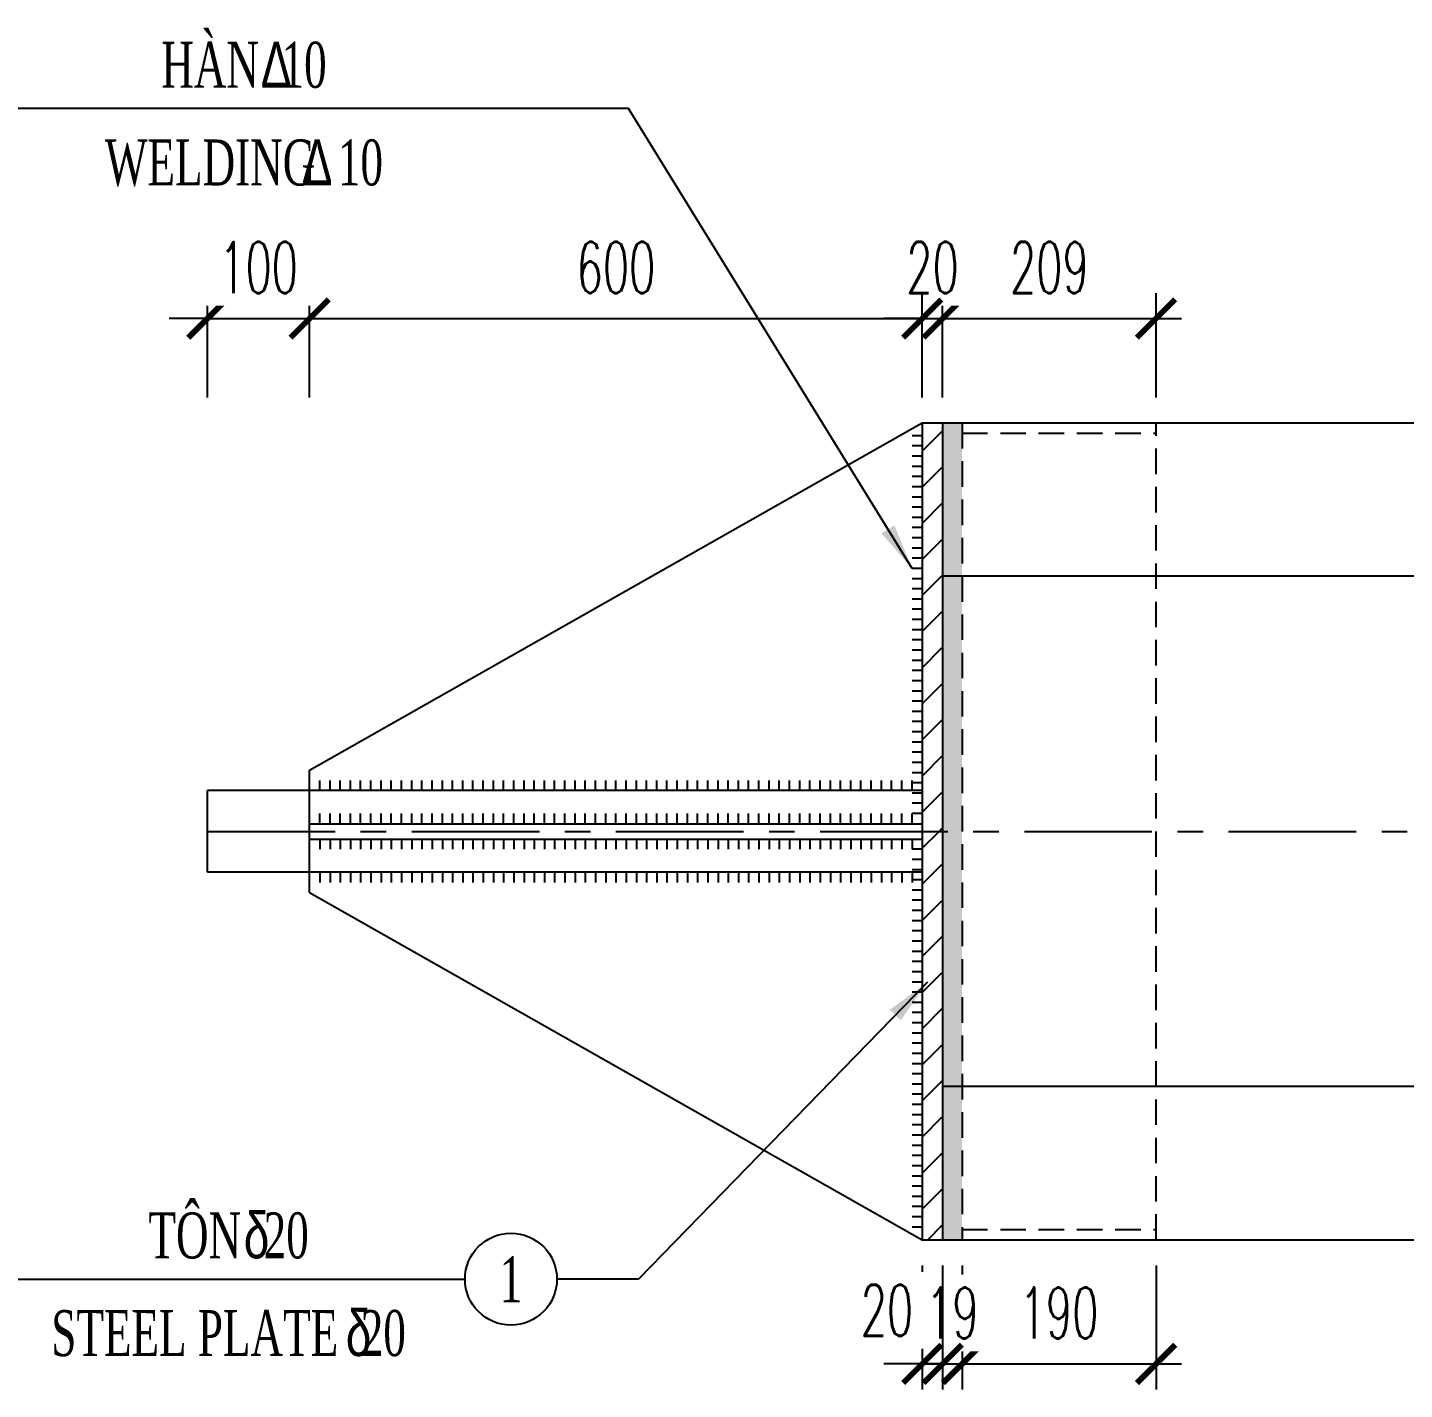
# Model space of a CAD drawing. Extents: x -687 to 808890, y -259 to 107959.
# Drawn here: x 769278 to 770627, y 66809 to 68143 of the extents above; entities that cross this region are included whole.
import ezdxf
from ezdxf.enums import TextEntityAlignment as Align

# ---------------------------------------------------------------- set-up
doc = ezdxf.new("R2010")
doc.units = 0
doc.header["$MEASUREMENT"] = 0
doc.header["$PDMODE"] = 3
doc.linetypes.add('CENTER', pattern=[2, 1.25, -0.25, 0.25, -0.25])
doc.linetypes.add('HIDDEN', pattern=[0.375, 0.25, -0.125])
doc.layers.get('0').update_dxf_attribs({"color": 3, "linetype": 'CONTINUOUS'})
doc.layers.get('DEFPOINTS').update_dxf_attribs({"linetype": 'CONTINUOUS'})
for name, color, linetype in [('Han', 7, 'CONTINUOUS'), ('Hatch', 5, 'CONTINUOUS'), ('Hidden', 4, 'HIDDEN'), ('Kich thuoc', 4, 'CONTINUOUS'), ('Text', 3, 'CONTINUOUS'), ('Thep dai', 6, 'CONTINUOUS'), ('Tim', 8, 'CENTER')]:
    doc.layers.add(name, color=color, linetype=linetype)
doc.styles.add('Kichthuoc', font='romans.shx', dxfattribs={"width": 0.6})
doc.styles.get("Standard").update_dxf_attribs({"font": 'vntimeh.shx', "width": 0.65})
doc.styles.add('SYMBOL', font='greeks.shx', dxfattribs={"width": 0.8})
doc.dimstyles.new('Dim 250', dxfattribs={"dimscale": 250, "dimtxt": 0.2, "dimasz": 0.15, "dimexe": 0.1, "dimexo": 0.1, "dimgap": 0.1, "dimtad": 1, "dimdec": 0, "dimlfac": -1, "dimzin": 0, "dimdsep": 46, "dimtxsty": 'Kichthuoc', "dimblk": 'ARCHTICK', "dimcen": 0.1, "dimdle": 0.1, "dimclrd": 4, "dimclre": 4, "dimclrt": 3, "dimadec": 0, "dimazin": 0, "dimtfac": 1, "dimtdec": 0, "dimtix": 1, "dimtmove": 2, "dimatfit": 3, "dimfxl": 1, "dimtfill": 1, "dimtolj": 1, "dimtzin": 0, "dimarcsym": 0})
doc.dimstyles.new('Le 250', dxfattribs={"dimscale": 250, "dimtxt": 0.22, "dimasz": 0.18, "dimexe": 0.1, "dimexo": 0.2, "dimgap": 0.1, "dimtad": 1, "dimdec": 0, "dimzin": 0, "dimdsep": 46, "dimtxsty": 'Kichthuoc', "dimblk": 'ARCHTICK', "dimcen": 0, "dimdle": 0.1, "dimclrd": 2, "dimclre": 2, "dimclrt": 256, "dimadec": 0, "dimazin": 0, "dimtfac": 1, "dimtdec": 0, "dimtix": 1, "dimtmove": 2, "dimatfit": 3, "dimfxl": 1, "dimtolj": 1, "dimtzin": 0, "dimarcsym": 0})
pattern_1 = [(45, (1262.832004117081, -36731.0134843782), (-17.67766952966368, 17.67766952966369), [])]

# ---------------------------------------------------------------- blocks, each defined once
blk = doc.blocks.new('_ArchTick')
at = {"color": 0, "linetype": 'ByBlock', "const_width": 0.15}
blk.add_lwpolyline([(-0.5, -0.5), (0.5, 0.5)], dxfattribs=at)
blk = doc.blocks.new('*D214')
at = {"layer": 'DEFPOINTS', "color": 0}
for p in [(770383.5733501858, 67857.71272551917), (770174.5733501856, 67755.41202517546), (770383.5733501858, 67755.41202517546)]:
    blk.add_point(p, dxfattribs=at)
at = {"layer": 'Kich thuoc', "color": 4, "lineweight": -2}
for p, q in [((770174.5733501856, 67780.41202517546), (770174.5733501856, 67882.71272551917)), ((770383.5733501858, 67780.41202517546), (770383.5733501858, 67882.71272551917)), ((770149.5733501855, 67857.71272551917), (770408.5733501856, 67857.71272551917))]:
    blk.add_line(p, q, dxfattribs=at)
at = {"layer": 'Kich thuoc', "color": 4, "lineweight": -2, "xscale": 37.5, "yscale": 37.5, "zscale": 37.5, "rotation": 180}
blk.add_blockref('_ArchTick', (770174.5733501856, 67857.71272551917), dxfattribs=at)
at = {"layer": 'Kich thuoc', "color": 4, "lineweight": -2, "xscale": 37.5, "yscale": 37.5, "zscale": 37.5}
blk.add_blockref('_ArchTick', (770383.5733501858, 67857.71272551917), dxfattribs=at)
at = {"layer": 'Kich thuoc', "color": 3, "insert": (770279.0733501855, 67907.71272551917), "char_height": 50, "attachment_point": 5, "style": 'Kichthuoc', "bg_fill": 3, "box_fill_scale": 1.25, "bg_fill_color": 9, "bg_fill_true_color": 13158600, "bg_fill_transparency": 0}
blk.add_mtext('\\A1;209', dxfattribs=at)
blk = doc.blocks.new('*D215')
at = {"layer": 'DEFPOINTS', "color": 0}
for p in [(770193.5733501854, 66955.41202517548), (770383.5733501858, 66955.41202517548), (770383.5733501858, 66833.84479037953)]:
    blk.add_point(p, dxfattribs=at)
at = {"layer": 'Kich thuoc', "color": 4, "lineweight": -2}
for p, q in [((770193.5733501854, 66930.41202517548), (770193.5733501854, 66808.84479037953)), ((770383.5733501858, 66930.41202517548), (770383.5733501858, 66808.84479037953)), ((770168.5733501854, 66833.84479037953), (770408.5733501856, 66833.84479037953))]:
    blk.add_line(p, q, dxfattribs=at)
at = {"layer": 'Kich thuoc', "color": 4, "lineweight": -2, "xscale": 37.5, "yscale": 37.5, "zscale": 37.5, "rotation": 180}
blk.add_blockref('_ArchTick', (770193.5733501854, 66833.84479037953), dxfattribs=at)
at = {"layer": 'Kich thuoc', "color": 4, "lineweight": -2, "xscale": 37.5, "yscale": 37.5, "zscale": 37.5}
blk.add_blockref('_ArchTick', (770383.5733501858, 66833.84479037953), dxfattribs=at)
at = {"layer": 'Kich thuoc', "color": 3, "insert": (770288.5733501855, 66883.84479037953), "char_height": 50, "attachment_point": 5, "style": 'Kichthuoc', "bg_fill": 3, "box_fill_scale": 1.25, "bg_fill_color": 9, "bg_fill_true_color": 13158600, "bg_fill_transparency": 11732736}
blk.add_mtext('\\A1;190', dxfattribs=at)
blk = doc.blocks.new('*D216')
at = {"layer": 'DEFPOINTS', "color": 0}
for p in [(770174.5733501856, 66955.41202517501), (770193.5733501854, 66955.41202517548), (770193.5733501854, 66833.84479037953)]:
    blk.add_point(p, dxfattribs=at)
at = {"layer": 'Kich thuoc', "color": 4, "lineweight": -2}
for p, q in [((770174.5733501856, 66930.41202517503), (770174.5733501856, 66808.84479037953)), ((770193.5733501854, 66930.41202517548), (770193.5733501854, 66808.84479037953)), ((770174.5733501856, 66833.84479037953), (770137.0733501855, 66833.84479037953)), ((770174.5733501856, 66833.84479037953), (770193.5733501854, 66833.84479037953)), ((770193.5733501854, 66833.84479037953), (770231.0733501855, 66833.84479037953))]:
    blk.add_line(p, q, dxfattribs=at)
at = {"layer": 'Kich thuoc', "color": 4, "lineweight": -2, "xscale": 37.5, "yscale": 37.5, "zscale": 37.5}
blk.add_blockref('_ArchTick', (770174.5733501856, 66833.84479037953), dxfattribs=at)
at = {"layer": 'Kich thuoc', "color": 4, "lineweight": -2, "xscale": 37.5, "yscale": 37.5, "zscale": 37.5, "rotation": 180}
blk.add_blockref('_ArchTick', (770193.5733501854, 66833.84479037953), dxfattribs=at)
at = {"layer": 'Kich thuoc', "color": 3, "insert": (770184.0733501855, 66883.84479037953), "char_height": 50, "attachment_point": 5, "style": 'Kichthuoc', "bg_fill": 3, "box_fill_scale": 1.25, "bg_fill_color": 9, "bg_fill_true_color": 13158600, "bg_fill_transparency": 14907368}
blk.add_mtext('\\A1;19', dxfattribs=at)
blk = doc.blocks.new('*D217')
at = {"layer": 'DEFPOINTS', "color": 0}
for p in [(770154.5733501856, 66955.41202517501), (770174.5733501856, 66955.41202517501), (770174.5733501856, 66833.84479037953)]:
    blk.add_point(p, dxfattribs=at)
at = {"layer": 'Kich thuoc', "color": 4, "lineweight": -2}
for p, q in [((770154.5733501856, 66930.41202517501), (770154.5733501856, 66808.84479037953)), ((770174.5733501856, 66930.41202517503), (770174.5733501856, 66808.84479037953)), ((770154.5733501856, 66833.84479037953), (770117.0733501856, 66833.84479037953)), ((770154.5733501856, 66833.84479037953), (770174.5733501856, 66833.84479037953)), ((770174.5733501856, 66833.84479037953), (770212.0733501856, 66833.84479037953))]:
    blk.add_line(p, q, dxfattribs=at)
at = {"layer": 'Kich thuoc', "color": 3, "insert": (770120.0056259853, 66886.34479037953), "char_height": 50, "attachment_point": 5, "style": 'Kichthuoc', "bg_fill": 3, "box_fill_scale": 1.25, "bg_fill_color": 9, "bg_fill_true_color": 13158600, "bg_fill_transparency": 11732736}
blk.add_mtext('\\A1;20', dxfattribs=at)
at = {"layer": 'Kich thuoc', "color": 4, "lineweight": -2, "xscale": 37.5, "yscale": 37.5, "zscale": 37.5}
blk.add_blockref('_ArchTick', (770154.5733501856, 66833.84479037953), dxfattribs=at)
at = {"layer": 'Kich thuoc', "color": 4, "lineweight": -2, "xscale": 37.5, "yscale": 37.5, "zscale": 37.5, "rotation": 180}
blk.add_blockref('_ArchTick', (770174.5733501856, 66833.84479037953), dxfattribs=at)
blk = doc.blocks.new('*D218')
at = {"layer": 'DEFPOINTS', "color": 0}
for p in [(770174.5733501856, 67857.71272551917), (770154.5733501858, 67755.4120251755), (770174.5733501856, 67755.41202517548)]:
    blk.add_point(p, dxfattribs=at)
at = {"layer": 'Kich thuoc', "color": 4, "lineweight": -2}
for p, q in [((770154.5733501858, 67780.4120251755), (770154.5733501858, 67882.71272551917)), ((770174.5733501856, 67780.41202517548), (770174.5733501856, 67882.71272551917)), ((770154.5733501858, 67857.71272551917), (770117.0733501858, 67857.71272551917)), ((770154.5733501858, 67857.71272551917), (770174.5733501856, 67857.71272551917)), ((770174.5733501856, 67857.71272551917), (770212.0733501856, 67857.71272551917))]:
    blk.add_line(p, q, dxfattribs=at)
at = {"layer": 'Kich thuoc', "color": 4, "lineweight": -2, "xscale": 37.5, "yscale": 37.5, "zscale": 37.5}
blk.add_blockref('_ArchTick', (770154.5733501858, 67857.71272551917), dxfattribs=at)
at = {"layer": 'Kich thuoc', "color": 4, "lineweight": -2, "xscale": 37.5, "yscale": 37.5, "zscale": 37.5, "rotation": 180}
blk.add_blockref('_ArchTick', (770174.5733501856, 67857.71272551917), dxfattribs=at)
at = {"layer": 'Kich thuoc', "color": 3, "insert": (770164.5733501856, 67907.71272551917), "char_height": 50, "attachment_point": 5, "style": 'Kichthuoc', "bg_fill": 3, "box_fill_scale": 1.25, "bg_fill_color": 9, "bg_fill_true_color": 13158600, "bg_fill_transparency": 11732736}
blk.add_mtext('\\A1;20', dxfattribs=at)
blk = doc.blocks.new('*D219')
at = {"layer": 'DEFPOINTS', "color": 0}
for p in [(770154.5733501858, 67857.71272551917), (769554.5733501856, 67755.4120251755), (770154.5733501858, 67755.4120251755)]:
    blk.add_point(p, dxfattribs=at)
at = {"layer": 'Kich thuoc', "color": 4, "lineweight": -2}
for p, q in [((769554.5733501856, 67780.4120251755), (769554.5733501856, 67882.71272551917)), ((770154.5733501858, 67780.4120251755), (770154.5733501858, 67882.71272551917)), ((769529.5733501856, 67857.71272551917), (770179.5733501858, 67857.71272551917))]:
    blk.add_line(p, q, dxfattribs=at)
at = {"layer": 'Kich thuoc', "color": 4, "lineweight": -2, "xscale": 37.5, "yscale": 37.5, "zscale": 37.5, "rotation": 180}
blk.add_blockref('_ArchTick', (769554.5733501856, 67857.71272551917), dxfattribs=at)
at = {"layer": 'Kich thuoc', "color": 4, "lineweight": -2, "xscale": 37.5, "yscale": 37.5, "zscale": 37.5}
blk.add_blockref('_ArchTick', (770154.5733501858, 67857.71272551917), dxfattribs=at)
at = {"layer": 'Kich thuoc', "color": 3, "insert": (769854.5733501858, 67907.71272551917), "char_height": 50, "attachment_point": 5, "style": 'Kichthuoc', "bg_fill": 3, "box_fill_scale": 1.25, "bg_fill_color": 9, "bg_fill_true_color": 13158600, "bg_fill_transparency": 11732736}
blk.add_mtext('\\A1;600', dxfattribs=at)
blk = doc.blocks.new('*D220')
at = {"layer": 'DEFPOINTS', "color": 0}
for p in [(769554.5733501856, 67857.71272551917), (769454.5733501858, 67755.4120251755), (769554.5733501856, 67755.4120251755)]:
    blk.add_point(p, dxfattribs=at)
at = {"layer": 'Kich thuoc', "color": 4, "lineweight": -2}
for p, q in [((769454.5733501858, 67780.4120251755), (769454.5733501858, 67882.71272551917)), ((769554.5733501856, 67780.4120251755), (769554.5733501856, 67882.71272551917)), ((769454.5733501858, 67857.71272551917), (769417.0733501856, 67857.71272551917)), ((769454.5733501858, 67857.71272551917), (769554.5733501856, 67857.71272551917)), ((769554.5733501856, 67857.71272551917), (769592.0733501856, 67857.71272551917))]:
    blk.add_line(p, q, dxfattribs=at)
at = {"layer": 'Kich thuoc', "color": 4, "lineweight": -2, "xscale": 37.5, "yscale": 37.5, "zscale": 37.5}
blk.add_blockref('_ArchTick', (769454.5733501858, 67857.71272551917), dxfattribs=at)
at = {"layer": 'Kich thuoc', "color": 4, "lineweight": -2, "xscale": 37.5, "yscale": 37.5, "zscale": 37.5, "rotation": 180}
blk.add_blockref('_ArchTick', (769554.5733501856, 67857.71272551917), dxfattribs=at)
at = {"layer": 'Kich thuoc', "color": 3, "insert": (769504.5733501856, 67907.71272551917), "char_height": 50, "attachment_point": 5, "style": 'Kichthuoc', "bg_fill": 3, "box_fill_scale": 1.25, "bg_fill_color": 9, "bg_fill_true_color": 13158600, "bg_fill_transparency": 16393}
blk.add_mtext('\\A1;100', dxfattribs=at)

msp = doc.modelspace()

# ---------------------------------------------------------------- linework, layer by layer
msp.add_line((769554.5733501856, 67295.41202517544), (769554.5733501855, 67415.41202517545))
at = {"layer": 'Han'}
for p, q in [((770154.5733501851, 67742.91202517568), (770144.573350185, 67742.91202517568)), ((770154.5733501851, 67732.91202517567), (770144.573350185, 67732.91202517567)), ((770154.5733501851, 67722.91202517567), (770144.573350185, 67722.91202517567)), ((770154.5733501851, 67712.91202517565), (770144.573350185, 67712.91202517565)), ((770154.5733501851, 67702.91202517567), (770144.573350185, 67702.91202517567)), ((770154.5733501851, 67692.91202517567), (770144.573350185, 67692.91202517567)), ((770154.5733501851, 67682.91202517565), (770144.573350185, 67682.91202517565)), ((770154.5733501851, 67672.91202517567), (770144.573350185, 67672.91202517567)), ((770154.5733501851, 67662.91202517565), (770144.573350185, 67662.91202517565)), ((770154.5733501851, 67652.91202517565), (770144.573350185, 67652.91202517565)), ((770154.5733501851, 67642.91202517565), (770144.573350185, 67642.91202517565)), ((770154.5733501851, 67632.91202517565), (770144.573350185, 67632.91202517565)), ((770154.5733501851, 67622.91202517565), (770144.573350185, 67622.91202517565)), ((770154.5733501851, 67612.91202517565), (770144.573350185, 67612.91202517565)), ((770154.5733501851, 67602.91202517565), (770144.573350185, 67602.91202517565)), ((770154.5733501851, 67592.91202517565), (770144.573350185, 67592.91202517565)), ((770154.5733501851, 67582.91202517565), (770144.573350185, 67582.91202517565)), ((770154.5733501851, 67572.91202517565), (770144.573350185, 67572.91202517565)), ((770154.5733501851, 67562.91202517565), (770144.573350185, 67562.91202517565)), ((770154.5733501851, 67552.91202517565), (770144.573350185, 67552.91202517565)), ((770154.5733501851, 67542.91202517565), (770144.573350185, 67542.91202517565)), ((770154.5733501851, 67532.91202517565), (770144.573350185, 67532.91202517565)), ((770154.5733501851, 67522.91202517565), (770144.573350185, 67522.91202517565)), ((770154.5733501851, 67512.91202517565), (770144.573350185, 67512.91202517565)), ((770154.5733501851, 67502.91202517565), (770144.573350185, 67502.91202517565)), ((770154.5733501851, 67492.91202517565), (770144.573350185, 67492.91202517565)), ((770154.5733501851, 67482.91202517565), (770144.573350185, 67482.91202517565)), ((770154.5733501851, 67472.91202517565), (770144.573350185, 67472.91202517565)), ((770154.5733501851, 67462.91202517565), (770144.573350185, 67462.91202517565)), ((770154.5733501851, 67452.91202517565), (770144.573350185, 67452.91202517565)), ((770154.5733501851, 67442.91202517565), (770144.573350185, 67442.91202517565)), ((770154.5733501851, 67432.91202517565), (770144.573350185, 67432.91202517565)), ((770154.5733501851, 67422.91202517565), (770144.573350185, 67422.91202517565)), ((770154.5733501851, 67412.91202517565), (770144.573350185, 67412.91202517565)), ((769564.5733501855, 67395.41202517501), (769564.5733501855, 67405.41202517501)), ((769564.5733501855, 67395.41202517501), (769564.5733501855, 67405.41202517501)), ((769574.5733501856, 67395.41202517512), (769574.5733501856, 67405.41202517513)), ((769574.5733501856, 67395.41202517501), (769574.5733501856, 67405.41202517501)), ((769584.5733501855, 67395.41202517512), (769584.5733501855, 67405.41202517513)), ((769594.5733501856, 67395.41202517512), (769594.5733501856, 67405.41202517513)), ((769604.5733501856, 67395.41202517512), (769604.5733501856, 67405.41202517513)), ((769614.5733501855, 67395.41202517512), (769614.5733501855, 67405.41202517513)), ((769624.5733501856, 67395.41202517512), (769624.5733501856, 67405.41202517513)), ((769634.5733501856, 67395.41202517512), (769634.5733501856, 67405.41202517513)), ((769644.5733501855, 67395.41202517525), (769644.5733501855, 67405.41202517525)), ((769654.5733501856, 67395.41202517525), (769654.5733501856, 67405.41202517525)), ((769664.5733501856, 67395.41202517525), (769664.5733501856, 67405.41202517525)), ((769674.5733501855, 67395.41202517525), (769674.5733501855, 67405.41202517525)), ((769684.5733501856, 67395.41202517525), (769684.5733501856, 67405.41202517525)), ((769694.5733501856, 67395.41202517525), (769694.5733501856, 67405.41202517525)), ((769704.5733501855, 67395.41202517525), (769704.5733501855, 67405.41202517525)), ((769714.5733501855, 67395.41202517536), (769714.5733501855, 67405.41202517536)), ((769724.5733501856, 67395.41202517536), (769724.5733501856, 67405.41202517536)), ((769734.5733501856, 67395.41202517536), (769734.5733501856, 67405.41202517536)), ((769744.5733501855, 67395.41202517536), (769744.5733501855, 67405.41202517536)), ((769754.5733501856, 67395.41202517536), (769754.5733501856, 67405.41202517536)), ((769764.5733501856, 67395.41202517536), (769764.5733501856, 67405.41202517536)), ((769774.5733501855, 67395.41202517536), (769774.5733501855, 67405.41202517536)), ((769784.5733501856, 67395.41202517548), (769784.5733501856, 67405.41202517546)), ((769794.5733501855, 67395.41202517548), (769794.5733501855, 67405.41202517546)), ((769804.5733501856, 67395.41202517548), (769804.5733501856, 67405.41202517546)), ((769814.5733501856, 67395.41202517548), (769814.5733501856, 67405.41202517546)), ((769824.5733501855, 67395.41202517548), (769824.5733501855, 67405.41202517546)), ((769834.5733501856, 67395.41202517548), (769834.5733501856, 67405.41202517546)), ((769844.5733501856, 67395.41202517548), (769844.5733501856, 67405.41202517546)), ((769854.5733501855, 67395.4120251756), (769854.5733501855, 67405.4120251756)), ((769864.5733501855, 67395.4120251756), (769864.5733501855, 67405.4120251756)), ((769874.5733501856, 67395.4120251756), (769874.5733501856, 67405.4120251756)), ((769884.5733501855, 67395.4120251756), (769884.5733501855, 67405.4120251756)), ((769894.5733501855, 67395.4120251756), (769894.5733501855, 67405.4120251756)), ((769904.5733501856, 67395.4120251756), (769904.5733501856, 67405.4120251756)), ((769914.5733501855, 67395.4120251756), (769914.5733501855, 67405.4120251756)), ((769924.5733501856, 67395.41202517571), (769924.5733501856, 67405.41202517571)), ((769934.5733501856, 67395.41202517571), (769934.5733501856, 67405.41202517571)), ((769944.5733501856, 67395.41202517571), (769944.5733501856, 67405.41202517571)), ((769954.5733501856, 67395.41202517571), (769954.5733501856, 67405.41202517571)), ((769964.5733501856, 67395.41202517571), (769964.5733501856, 67405.41202517571)), ((769974.5733501856, 67395.41202517571), (769974.5733501856, 67405.41202517571)), ((769984.5733501856, 67395.41202517571), (769984.5733501856, 67405.41202517571)), ((769994.5733501856, 67395.41202517583), (769994.5733501856, 67405.41202517583)), ((770004.5733501855, 67395.41202517583), (770004.5733501855, 67405.41202517583)), ((770014.5733501856, 67395.41202517583), (770014.5733501856, 67405.41202517583)), ((770024.5733501856, 67395.41202517583), (770024.5733501856, 67405.41202517583)), ((770034.5733501855, 67395.41202517583), (770034.5733501855, 67405.41202517583)), ((770044.5733501856, 67395.41202517583), (770044.5733501856, 67405.41202517583)), ((770054.5733501856, 67395.41202517583), (770054.5733501856, 67405.41202517583)), ((770064.5733501855, 67395.41202517595), (770064.5733501855, 67405.41202517595)), ((770074.5733501856, 67395.41202517595), (770074.5733501856, 67405.41202517595)), ((770084.5733501856, 67395.41202517595), (770084.5733501856, 67405.41202517595)), ((770094.5733501855, 67395.41202517595), (770094.5733501855, 67405.41202517595)), ((770104.5733501856, 67395.41202517595), (770104.5733501856, 67405.41202517595)), ((770114.5733501856, 67395.41202517595), (770114.5733501856, 67405.41202517595)), ((770124.5733501855, 67395.41202517595), (770124.5733501855, 67405.41202517595)), ((770134.5733501856, 67395.41202517595), (770134.5733501856, 67405.41202517595)), ((770144.5733501856, 67395.41202517595), (770144.5733501856, 67405.41202517595)), ((770154.5733501851, 67402.91202517565), (770144.573350185, 67402.91202517565)), ((770154.5733501851, 67392.91202517565), (770144.573350185, 67392.91202517565)), ((769564.5733501855, 67362.91202517501), (769564.5733501855, 67372.91202517503)), ((769564.5733501855, 67362.91202517501), (769564.5733501855, 67372.91202517503)), ((769574.5733501856, 67362.91202517501), (769574.5733501856, 67372.91202517503)), ((769574.5733501856, 67362.91202517514), (769574.5733501856, 67372.91202517514)), ((769584.5733501855, 67362.91202517514), (769584.5733501855, 67372.91202517514)), ((769594.5733501856, 67362.91202517514), (769594.5733501856, 67372.91202517514)), ((769604.5733501856, 67362.91202517514), (769604.5733501856, 67372.91202517514)), ((769614.5733501855, 67362.91202517514), (769614.5733501855, 67372.91202517514)), ((769624.5733501856, 67362.91202517514), (769624.5733501856, 67372.91202517514)), ((769634.5733501856, 67362.91202517514), (769634.5733501856, 67372.91202517514)), ((769644.5733501855, 67362.91202517526), (769644.5733501855, 67372.91202517526)), ((769654.5733501856, 67362.91202517526), (769654.5733501856, 67372.91202517526)), ((769664.5733501856, 67362.91202517526), (769664.5733501856, 67372.91202517526)), ((769674.5733501855, 67362.91202517526), (769674.5733501855, 67372.91202517526)), ((769684.5733501856, 67362.91202517526), (769684.5733501856, 67372.91202517526)), ((769694.5733501856, 67362.91202517526), (769694.5733501856, 67372.91202517526)), ((769704.5733501855, 67362.91202517526), (769704.5733501855, 67372.91202517526)), ((769714.5733501855, 67362.91202517538), (769714.5733501855, 67372.91202517536)), ((769724.5733501856, 67362.91202517538), (769724.5733501856, 67372.91202517536)), ((769734.5733501856, 67362.91202517538), (769734.5733501856, 67372.91202517536)), ((769744.5733501855, 67362.91202517538), (769744.5733501855, 67372.91202517536)), ((769754.5733501856, 67362.91202517538), (769754.5733501856, 67372.91202517536)), ((769764.5733501856, 67362.91202517538), (769764.5733501856, 67372.91202517536)), ((769774.5733501855, 67362.91202517538), (769774.5733501855, 67372.91202517536)), ((769784.5733501856, 67362.9120251755), (769784.5733501856, 67372.9120251755)), ((769794.5733501855, 67362.9120251755), (769794.5733501855, 67372.9120251755)), ((769804.5733501856, 67362.9120251755), (769804.5733501856, 67372.9120251755)), ((769814.5733501856, 67362.9120251755), (769814.5733501856, 67372.9120251755)), ((769824.5733501855, 67362.9120251755), (769824.5733501855, 67372.9120251755)), ((769834.5733501856, 67362.9120251755), (769834.5733501856, 67372.9120251755)), ((769844.5733501856, 67362.9120251755), (769844.5733501856, 67372.9120251755)), ((769854.5733501855, 67362.91202517561), (769854.5733501855, 67372.91202517561)), ((769864.5733501855, 67362.91202517561), (769864.5733501855, 67372.91202517561)), ((769874.5733501856, 67362.91202517561), (769874.5733501856, 67372.91202517561)), ((769884.5733501855, 67362.91202517561), (769884.5733501855, 67372.91202517561)), ((769894.5733501855, 67362.91202517561), (769894.5733501855, 67372.91202517561)), ((769904.5733501856, 67362.91202517561), (769904.5733501856, 67372.91202517561)), ((769914.5733501855, 67362.91202517561), (769914.5733501855, 67372.91202517561)), ((769924.5733501856, 67362.91202517573), (769924.5733501856, 67372.91202517573)), ((769934.5733501856, 67362.91202517573), (769934.5733501856, 67372.91202517573)), ((769944.5733501856, 67362.91202517573), (769944.5733501856, 67372.91202517573)), ((769954.5733501856, 67362.91202517573), (769954.5733501856, 67372.91202517573)), ((769964.5733501856, 67362.91202517573), (769964.5733501856, 67372.91202517573)), ((769974.5733501856, 67362.91202517573), (769974.5733501856, 67372.91202517573)), ((769984.5733501856, 67362.91202517573), (769984.5733501856, 67372.91202517573)), ((769994.5733501856, 67362.91202517584), (769994.5733501856, 67372.91202517584)), ((770004.5733501855, 67362.91202517584), (770004.5733501855, 67372.91202517584)), ((770014.5733501856, 67362.91202517584), (770014.5733501856, 67372.91202517584)), ((770024.5733501856, 67362.91202517584), (770024.5733501856, 67372.91202517584)), ((770034.5733501855, 67362.91202517584), (770034.5733501855, 67372.91202517584)), ((770044.5733501856, 67362.91202517584), (770044.5733501856, 67372.91202517584)), ((770054.5733501856, 67362.91202517584), (770054.5733501856, 67372.91202517584)), ((770064.5733501855, 67362.91202517596), (770064.5733501855, 67372.91202517596)), ((770074.5733501856, 67362.91202517596), (770074.5733501856, 67372.91202517596)), ((770084.5733501856, 67362.91202517596), (770084.5733501856, 67372.91202517596)), ((770094.5733501855, 67362.91202517596), (770094.5733501855, 67372.91202517596)), ((770104.5733501856, 67362.91202517596), (770104.5733501856, 67372.91202517596)), ((770114.5733501856, 67362.91202517596), (770114.5733501856, 67372.91202517596)), ((770124.5733501855, 67362.91202517596), (770124.5733501855, 67372.91202517596)), ((770134.5733501856, 67362.91202517596), (770134.5733501856, 67372.91202517596)), ((770154.5733501851, 67382.91202517565), (770144.573350185, 67382.91202517565)), ((770154.5733501851, 67372.91202517565), (770144.573350185, 67372.91202517565)), ((770144.5733501856, 67362.91202517596), (770144.5733501856, 67372.91202517596)), ((769564.5733501855, 67347.91202517417), (769564.5733501855, 67337.91202517417)), ((769564.5733501855, 67347.9120251742), (769564.5733501855, 67337.91202517418)), ((769574.5733501856, 67347.91202517418), (769574.5733501856, 67337.91202517418)), ((769574.5733501856, 67347.91202517421), (769574.5733501856, 67337.91202517421)), ((769584.5733501855, 67347.91202517421), (769584.5733501855, 67337.91202517423)), ((769594.5733501856, 67347.91202517424), (769594.5733501856, 67337.91202517424)), ((769604.5733501856, 67347.91202517426), (769604.5733501856, 67337.91202517426)), ((769614.5733501855, 67347.91202517429), (769614.5733501855, 67337.91202517429)), ((769624.5733501856, 67347.9120251743), (769624.5733501856, 67337.9120251743)), ((769634.5733501856, 67347.91202517432), (769634.5733501856, 67337.91202517432)), ((769644.5733501855, 67347.91202517433), (769644.5733501855, 67337.91202517433)), ((769654.5733501856, 67347.91202517434), (769654.5733501856, 67337.91202517434)), ((769664.5733501856, 67347.91202517436), (769664.5733501856, 67337.91202517434)), ((769674.5733501855, 67347.91202517437), (769674.5733501855, 67337.91202517437)), ((769684.5733501856, 67347.9120251744), (769684.5733501856, 67337.9120251744)), ((769694.5733501856, 67347.91202517442), (769694.5733501856, 67337.91202517442)), ((769704.5733501855, 67347.91202517443), (769704.5733501855, 67337.91202517443)), ((769714.5733501855, 67347.91202517445), (769714.5733501855, 67337.91202517445)), ((769724.5733501856, 67347.91202517446), (769724.5733501856, 67337.91202517446)), ((769734.5733501856, 67347.91202517448), (769734.5733501856, 67337.91202517448)), ((769744.5733501855, 67347.91202517449), (769744.5733501855, 67337.91202517449)), ((769754.5733501856, 67347.91202517452), (769754.5733501856, 67337.9120251745)), ((769764.5733501856, 67347.91202517453), (769764.5733501856, 67337.91202517453)), ((769774.5733501855, 67347.91202517453), (769774.5733501855, 67337.91202517455)), ((769784.5733501856, 67347.91202517456), (769784.5733501856, 67337.91202517456)), ((769794.5733501855, 67347.91202517458), (769794.5733501855, 67337.91202517458)), ((769804.5733501856, 67347.91202517459), (769804.5733501856, 67337.91202517459)), ((769814.5733501856, 67347.9120251746), (769814.5733501856, 67337.9120251746)), ((769824.5733501855, 67347.91202517464), (769824.5733501855, 67337.91202517464)), ((769834.5733501856, 67347.91202517465), (769834.5733501856, 67337.91202517465)), ((769844.5733501856, 67347.91202517466), (769844.5733501856, 67337.91202517466)), ((769854.5733501855, 67347.91202517468), (769854.5733501855, 67337.91202517468)), ((769864.5733501855, 67347.9120251747), (769864.5733501855, 67337.9120251747)), ((769874.5733501856, 67347.9120251747), (769874.5733501856, 67337.91202517471)), ((769884.5733501855, 67347.91202517472), (769884.5733501855, 67337.91202517472)), ((769894.5733501855, 67347.91202517475), (769894.5733501855, 67337.91202517475)), ((769904.5733501856, 67347.91202517477), (769904.5733501856, 67337.91202517477)), ((769914.5733501855, 67347.91202517478), (769914.5733501855, 67337.91202517478)), ((769924.5733501856, 67347.9120251748), (769924.5733501856, 67337.9120251748)), ((769934.5733501856, 67347.91202517481), (769934.5733501856, 67337.91202517481)), ((769944.5733501856, 67347.91202517482), (769944.5733501856, 67337.91202517482)), ((769954.5733501856, 67347.91202517484), (769954.5733501856, 67337.91202517484)), ((769964.5733501856, 67347.91202517485), (769964.5733501856, 67337.91202517487)), ((769974.5733501856, 67347.91202517488), (769974.5733501856, 67337.91202517488)), ((769984.5733501856, 67347.9120251749), (769984.5733501856, 67337.91202517488)), ((769994.5733501856, 67347.91202517491), (769994.5733501856, 67337.91202517491)), ((770004.5733501855, 67347.91202517493), (770004.5733501855, 67337.91202517493)), ((770014.5733501856, 67347.91202517494), (770014.5733501856, 67337.91202517494)), ((770024.5733501856, 67347.91202517496), (770024.5733501856, 67337.91202517496)), ((770034.5733501855, 67347.91202517498), (770034.5733501855, 67337.91202517498)), ((770044.5733501856, 67347.912025175), (770044.5733501856, 67337.912025175)), ((770054.5733501856, 67347.91202517501), (770054.5733501856, 67337.91202517501)), ((770064.5733501855, 67347.91202517501), (770064.5733501855, 67337.91202517503)), ((770074.5733501856, 67347.91202517504), (770074.5733501856, 67337.91202517504)), ((770084.5733501856, 67347.91202517506), (770084.5733501856, 67337.91202517504)), ((770094.5733501855, 67347.91202517507), (770094.5733501855, 67337.91202517507)), ((770104.5733501856, 67347.9120251751), (770104.5733501856, 67337.9120251751)), ((770114.5733501856, 67347.91202517512), (770114.5733501856, 67337.91202517512)), ((770124.5733501855, 67347.91202517513), (770124.5733501855, 67337.91202517513)), ((770134.5733501856, 67347.91202517514), (770134.5733501856, 67337.91202517514)), ((770144.5733501856, 67347.91202517516), (770144.5733501856, 67337.91202517516)), ((770154.5733501851, 67337.9120251753), (770144.573350185, 67337.9120251753)), ((770154.5733501851, 67327.9120251753), (770144.573350185, 67327.9120251753)), ((769564.5733501855, 67315.41202517593), (769564.5733501855, 67305.41202517593)), ((769564.5733501855, 67315.41202517593), (769564.5733501855, 67305.41202517593)), ((769574.5733501856, 67315.41202517593), (769574.5733501856, 67305.41202517593)), ((769574.5733501856, 67315.41202517581), (769574.5733501856, 67305.41202517581)), ((769584.5733501855, 67315.41202517581), (769584.5733501855, 67305.41202517581)), ((769594.5733501856, 67315.41202517581), (769594.5733501856, 67305.41202517581)), ((769604.5733501856, 67315.41202517581), (769604.5733501856, 67305.41202517581)), ((769614.5733501855, 67315.41202517581), (769614.5733501855, 67305.41202517581)), ((769624.5733501856, 67315.41202517581), (769624.5733501856, 67305.41202517581)), ((769634.5733501856, 67315.41202517581), (769634.5733501856, 67305.41202517581)), ((769644.5733501855, 67315.41202517568), (769644.5733501855, 67305.4120251757)), ((769654.5733501856, 67315.41202517568), (769654.5733501856, 67305.4120251757)), ((769664.5733501856, 67315.41202517568), (769664.5733501856, 67305.4120251757)), ((769674.5733501855, 67315.41202517568), (769674.5733501855, 67305.4120251757)), ((769684.5733501856, 67315.41202517568), (769684.5733501856, 67305.4120251757)), ((769694.5733501856, 67315.41202517568), (769694.5733501856, 67305.4120251757)), ((769704.5733501855, 67315.41202517568), (769704.5733501855, 67305.4120251757)), ((769714.5733501855, 67315.41202517558), (769714.5733501855, 67305.41202517558)), ((769724.5733501856, 67315.41202517558), (769724.5733501856, 67305.41202517558)), ((769734.5733501856, 67315.41202517558), (769734.5733501856, 67305.41202517558)), ((769744.5733501855, 67315.41202517558), (769744.5733501855, 67305.41202517558)), ((769754.5733501856, 67315.41202517558), (769754.5733501856, 67305.41202517558)), ((769764.5733501856, 67315.41202517558), (769764.5733501856, 67305.41202517558)), ((769774.5733501855, 67315.41202517558), (769774.5733501855, 67305.41202517558)), ((769784.5733501856, 67315.41202517546), (769784.5733501856, 67305.41202517546)), ((769794.5733501855, 67315.41202517546), (769794.5733501855, 67305.41202517546)), ((769804.5733501856, 67315.41202517546), (769804.5733501856, 67305.41202517546)), ((769814.5733501856, 67315.41202517546), (769814.5733501856, 67305.41202517546)), ((769824.5733501855, 67315.41202517546), (769824.5733501855, 67305.41202517546)), ((769834.5733501856, 67315.41202517546), (769834.5733501856, 67305.41202517546)), ((769844.5733501856, 67315.41202517546), (769844.5733501856, 67305.41202517546)), ((769854.5733501855, 67315.41202517535), (769854.5733501855, 67305.41202517533)), ((769864.5733501855, 67315.41202517535), (769864.5733501855, 67305.41202517533)), ((769874.5733501856, 67315.41202517535), (769874.5733501856, 67305.41202517533)), ((769884.5733501855, 67315.41202517535), (769884.5733501855, 67305.41202517533)), ((769894.5733501855, 67315.41202517535), (769894.5733501855, 67305.41202517533)), ((769904.5733501856, 67315.41202517535), (769904.5733501856, 67305.41202517533)), ((769914.5733501855, 67315.41202517535), (769914.5733501855, 67305.41202517533)), ((769924.5733501856, 67315.41202517523), (769924.5733501856, 67305.41202517523)), ((769934.5733501856, 67315.41202517523), (769934.5733501856, 67305.41202517523)), ((769944.5733501856, 67315.41202517523), (769944.5733501856, 67305.41202517523)), ((769954.5733501856, 67315.41202517523), (769954.5733501856, 67305.41202517523)), ((769964.5733501856, 67315.41202517523), (769964.5733501856, 67305.41202517523)), ((769974.5733501856, 67315.41202517523), (769974.5733501856, 67305.41202517523)), ((769984.5733501856, 67315.41202517523), (769984.5733501856, 67305.41202517523)), ((769994.5733501856, 67315.41202517512), (769994.5733501856, 67305.41202517512)), ((770004.5733501855, 67315.41202517512), (770004.5733501855, 67305.41202517512)), ((770014.5733501856, 67315.41202517512), (770014.5733501856, 67305.41202517512)), ((770024.5733501856, 67315.41202517512), (770024.5733501856, 67305.41202517512)), ((770034.5733501855, 67315.41202517512), (770034.5733501855, 67305.41202517512)), ((770044.5733501856, 67315.41202517512), (770044.5733501856, 67305.41202517512)), ((770054.5733501856, 67315.41202517512), (770054.5733501856, 67305.41202517512)), ((770064.5733501855, 67315.412025175), (770064.5733501855, 67305.412025175)), ((770074.5733501856, 67315.412025175), (770074.5733501856, 67305.412025175)), ((770084.5733501856, 67315.412025175), (770084.5733501856, 67305.412025175)), ((770094.5733501855, 67315.412025175), (770094.5733501855, 67305.412025175)), ((770104.5733501856, 67315.412025175), (770104.5733501856, 67305.412025175)), ((770114.5733501856, 67315.412025175), (770114.5733501856, 67305.412025175)), ((770124.5733501855, 67315.412025175), (770124.5733501855, 67305.412025175)), ((770134.5733501856, 67315.412025175), (770134.5733501856, 67305.412025175)), ((770154.5733501851, 67317.9120251753), (770144.573350185, 67317.9120251753)), ((770144.5733501856, 67315.412025175), (770144.5733501856, 67305.412025175)), ((770154.5733501851, 67307.9120251753), (770144.573350185, 67307.9120251753)), ((770154.5733501851, 67297.9120251753), (770144.573350185, 67297.9120251753)), ((770154.5733501851, 67287.9120251753), (770144.573350185, 67287.9120251753)), ((770154.5733501851, 67277.9120251753), (770144.573350185, 67277.9120251753)), ((770154.5733501851, 67267.9120251753), (770144.573350185, 67267.9120251753)), ((770154.5733501851, 67257.9120251753), (770144.573350185, 67257.9120251753)), ((770154.5733501851, 67247.9120251753), (770144.573350185, 67247.9120251753)), ((770154.5733501851, 67237.9120251753), (770144.573350185, 67237.9120251753)), ((770154.5733501851, 67227.9120251753), (770144.573350185, 67227.9120251753)), ((770154.5733501851, 67217.9120251753), (770144.573350185, 67217.9120251753)), ((770154.5733501851, 67207.9120251753), (770144.573350185, 67207.9120251753)), ((770154.5733501851, 67197.9120251753), (770144.573350185, 67197.9120251753)), ((770154.5733501851, 67187.9120251753), (770144.573350185, 67187.9120251753)), ((770154.5733501851, 67177.9120251753), (770144.573350185, 67177.9120251753)), ((770154.5733501851, 67167.9120251753), (770144.573350185, 67167.9120251753)), ((770154.5733501851, 67157.9120251753), (770144.573350185, 67157.9120251753)), ((770154.5733501851, 67147.9120251753), (770144.573350185, 67147.9120251753)), ((770154.5733501851, 67137.9120251753), (770144.573350185, 67137.9120251753)), ((770154.5733501851, 67127.9120251753), (770144.573350185, 67127.9120251753)), ((770154.5733501851, 67117.9120251753), (770144.573350185, 67117.9120251753)), ((770154.5733501851, 67107.9120251753), (770144.573350185, 67107.9120251753)), ((770154.5733501851, 67097.9120251753), (770144.573350185, 67097.9120251753)), ((770154.5733501851, 67087.9120251753), (770144.573350185, 67087.9120251753)), ((770154.5733501851, 67077.9120251753), (770144.573350185, 67077.9120251753)), ((770154.5733501851, 67067.9120251753), (770144.573350185, 67067.9120251753)), ((770154.5733501851, 67057.9120251753), (770144.573350185, 67057.9120251753)), ((770154.5733501851, 67047.91202517529), (770144.573350185, 67047.91202517529)), ((770154.5733501851, 67037.91202517529), (770144.573350185, 67037.91202517529)), ((770154.5733501851, 67027.91202517529), (770144.573350185, 67027.91202517529)), ((770154.5733501851, 67017.91202517529), (770144.573350185, 67017.91202517529)), ((770154.5733501851, 67007.91202517529), (770144.573350185, 67007.91202517529)), ((770154.5733501851, 66997.91202517529), (770144.573350185, 66997.91202517529)), ((770154.5733501851, 66987.91202517528), (770144.573350185, 66987.91202517528)), ((770154.5733501851, 66977.91202517529), (770144.573350185, 66977.91202517529)), ((770154.5733501851, 66967.91202517529), (770144.573350185, 66967.91202517529))]:
    msp.add_line(p, q, dxfattribs=at)
at = {"layer": 'Hatch', "color": 9}
for p, q in [((770999.8732801389, 67605.41202517545), (770174.5733501855, 67605.41202517545)), ((771003.4754317458, 67105.41202517548), (770174.5733501855, 67105.41202517548))]:
    msp.add_line(p, q, dxfattribs=at)
at = {"layer": 'Hidden', "ltscale": 100}
for p, q in [((770193.5733501855, 67745.41202517545), (770383.5733501856, 67745.41202517545)), ((770193.5733501855, 66965.41202517548), (770383.5733501856, 66965.41202517548))]:
    msp.add_line(p, q, dxfattribs=at)
at = {"layer": 'Kich thuoc', "color": 2}
msp.add_line((769866.9161579568, 68063.37596353093), (769235.2675827689, 68063.37596353093), dxfattribs=at)
at = {"layer": 'Kich thuoc'}
for p, q in [((769554.5733501855, 67347.9120251755), (769554.5733501855, 67362.9120251755)), ((769554.5733501855, 67362.9120251755), (770154.5733501854, 67362.9120251755)), ((769554.5733501855, 67347.9120251755), (770154.5733501854, 67347.9120251755))]:
    msp.add_line(p, q, dxfattribs=at)
at = {"layer": 'Text'}
msp.add_circle((769751.7878000091, 66916.89633643317), 45, dxfattribs=at)
at = {"layer": 'Thep dai'}
for p, q in [((770154.5733501854, 67395.41202517548), (769454.5733501854, 67395.41202517548)), ((769454.5733501854, 67315.41202517548), (769454.5733501854, 67395.41202517548)), ((770154.5733501854, 67315.41202517548), (769454.5733501854, 67315.41202517548))]:
    msp.add_line(p, q, dxfattribs=at)
at = {"layer": 'Tim', "ltscale": 100}
msp.add_line((769454.5733501854, 67355.41202517548), (771101.3561454068, 67355.41202517548), dxfattribs=at)

# ---------------------------------------------------------------- texts
at = {"layer": 'Text', "width": 0.65}
for s, p in [('hµn  10', (769490.2760131848, 68083.7343052976)), ('welding  10', (769490.2760131848, 67988.07395305193)), ('t«n  20', (769475.2461717285, 66937.25467819985)), ('steel plate  20', (769475.2461717285, 66841.59432595418))]:
    msp.add_text(s, height=45, dxfattribs=at).set_placement(p, align=Align.CENTER)
at = {"layer": 'Text', "style": 'SYMBOL', "width": 0.75}
for s, p in [('D', (769506.7891148913, 68083.7343052976)), ('D', (769546.851798513, 67988.07395305193)), ('d', (769490.0245543248, 66937.25467819985)), ('d', (769589.9817305186, 66841.59432595418))]:
    msp.add_text(s, height=45, dxfattribs=at).set_placement(p)
at = {"layer": 'Text', "width": 0.65}
msp.add_text('1', height=45, dxfattribs=at).set_placement((769751.7878000091, 66916.89633643317), align=Align.MIDDLE)

# ---------------------------------------------------------------- dimensions: what is measured, and where the dimension line sits
at = {"layer": 'Kich thuoc'}
dim = msp.add_linear_dim(base=(770383.5733501858, 66833.84479037953), p1=(770193.5733501854, 66955.41202517548), p2=(770383.5733501858, 66955.41202517548), dimstyle='Dim 250', dxfattribs=at)
dim.commit()
dim.dimension.update_dxf_attribs({"geometry": '*D215', "text_midpoint": (770288.5733501855, 66883.84479037953)})

# ---------------------------------------------------------------- leaders
for points, override in [([(770144.573350185, 67612.91202517565), (769866.9161579568, 68063.37596353093)], {"dimtad": 0}), ([(770159.5733501855, 67207.80397974115), (769876.5927621796, 66916.89633643317), (769796.7878000091, 66916.89633643317)], {"dimgap": 0.1, "dimtad": 0}), ([(769094.8417818898, 67087.67968907327), (769191.5819153223, 66916.89633643317), (769706.787800009, 66916.89633643317)], {"dimgap": 0.1, "dimtad": 0})]:
    msp.add_leader(points, dimstyle='Le 250', override=override, dxfattribs=at)

# ---------------------------------------------------------------- next in the draw order: dimensions: what is measured, and where the dimension line sits
for base, p1, p2, picture, middle in [((770383.5733501858, 67857.71272551917), (770174.5733501856, 67755.41202517546), (770383.5733501858, 67755.41202517546), '*D214', (770279.0733501855, 67907.71272551917)), ((770193.5733501854, 66833.84479037953), (770174.5733501856, 66955.41202517501), (770193.5733501854, 66955.41202517548), '*D216', (770184.0733501855, 66883.84479037953))]:
    dim = msp.add_linear_dim(base=base, p1=p1, p2=p2, dimstyle='Dim 250', dxfattribs=at)
    dim.commit()
    dim.dimension.update_dxf_attribs({"geometry": picture, "text_midpoint": middle})

# ---------------------------------------------------------------- next in the draw order: linework, layer by layer
msp.add_line((770154.5733501856, 67755.41202517546), (771083.4022948365, 67755.41202517548))
at = {"layer": 'Hidden', "ltscale": 100}
msp.add_line((770383.5733501858, 66955.41202517548), (770383.5733501856, 67755.41202517545), dxfattribs=at)

# ---------------------------------------------------------------- next in the draw order: dimensions: what is measured, and where the dimension line sits
at = {"layer": 'Kich thuoc'}
dim = msp.add_linear_dim(base=(770174.5733501856, 66833.84479037953), p1=(770154.5733501856, 66955.41202517501), p2=(770174.5733501856, 66955.41202517501), dimstyle='Dim 250', dxfattribs=at)
dim.commit()
dim.dimension.update_dxf_attribs({"geometry": '*D217', "text_midpoint": (770120.0056259853, 66886.34479037953), "dimtype": 160})

# ---------------------------------------------------------------- next in the draw order: hatches: boundary and pattern name
at = {"layer": 'Hatch'}
h = msp.add_hatch(dxfattribs=at)
h.set_pattern_fill('ANSI31', color=256, scale=200, style=0)
h.set_pattern_definition(pattern_1)
h.paths.add_polyline_path([(770174.5733501853, 67355.41202517533), (770154.5733501854, 67355.41202517533), (770154.5733501856, 66955.41202517536), (770174.5733501855, 66955.41202517536)])
h = msp.add_hatch(color=7, dxfattribs=at)
h.paths.add_polyline_path([(770193.5733501854, 67355.41202517548), (770174.5733501856, 67355.41202517548), (770174.5733501856, 67105.41202517548), (770193.5733501854, 67105.41202517548)])
h.paths.add_polyline_path([(770193.5733501852, 67105.41202517548), (770174.5733501858, 67105.41202517548), (770174.5733501856, 66955.41202517548), (770193.5733501854, 66955.41202517548)])

# ---------------------------------------------------------------- next in the draw order: linework, layer by layer
for p, q in [((769554.5733501855, 67295.41202517546), (770154.5733501854, 66955.41202517548)), ((770154.5733501856, 66955.4120251755), (771077.0796461749, 66955.41202517548))]:
    msp.add_line(p, q)
at = {"layer": 'Hidden', "ltscale": 100}
msp.add_line((770193.5733501854, 67755.41202517548), (770193.5733501854, 66955.41202517548), dxfattribs=at)

# ---------------------------------------------------------------- next in the draw order: dimensions: what is measured, and where the dimension line sits
at = {"layer": 'Kich thuoc'}
dim = msp.add_linear_dim(base=(770174.5733501856, 67857.71272551917), p1=(770154.5733501858, 67755.4120251755), p2=(770174.5733501856, 67755.41202517548), dimstyle='Dim 250', dxfattribs=at)
dim.commit()
dim.dimension.update_dxf_attribs({"geometry": '*D218', "text_midpoint": (770164.5733501856, 67907.71272551917)})

# ---------------------------------------------------------------- next in the draw order: linework, layer by layer
for p, q in [((769554.5733501855, 67415.41202517548), (770154.5733501854, 67755.41202517548)), ((770154.5733501856, 67755.41202517548), (770154.5733501856, 66955.41202517548)), ((770174.5733501856, 67755.41202517548), (770174.5733501856, 66955.41202517548))]:
    msp.add_line(p, q)

# ---------------------------------------------------------------- next in the draw order: dimensions: what is measured, and where the dimension line sits
dim = msp.add_linear_dim(base=(770154.5733501858, 67857.71272551917), p1=(769554.5733501856, 67755.4120251755), p2=(770154.5733501858, 67755.4120251755), dimstyle='Dim 250', dxfattribs=at)
dim.commit()
dim.dimension.update_dxf_attribs({"geometry": '*D219', "text_midpoint": (769854.5733501858, 67907.71272551917)})

# ---------------------------------------------------------------- next in the draw order: hatches: boundary and pattern name
at = {"layer": 'Hatch'}
h = msp.add_hatch(dxfattribs=at)
h.set_pattern_fill('ANSI31', color=256, scale=200, style=0)
h.set_pattern_definition(pattern_1)
h.paths.add_polyline_path([(770174.5733501853, 67755.41202517536), (770154.5733501852, 67755.41202517533), (770154.5733501854, 67355.41202517533), (770174.5733501855, 67355.41202517533)])
h = msp.add_hatch(color=7, dxfattribs=at)
h.paths.add_polyline_path([(770193.5733501854, 67755.41202517546), (770174.5733501856, 67755.41202517546), (770174.5733501856, 67605.41202517545), (770193.5733501854, 67605.41202517545)])
h.paths.add_polyline_path([(770193.5733501854, 67605.41202517544), (770174.5733501856, 67605.41202517546), (770174.5733501858, 67355.41202517548), (770193.5733501854, 67355.41202517548)])

# ---------------------------------------------------------------- next in the draw order: dimensions: what is measured, and where the dimension line sits
at = {"layer": 'Kich thuoc'}
dim = msp.add_linear_dim(base=(769554.5733501856, 67857.71272551917), p1=(769454.5733501858, 67755.4120251755), p2=(769554.5733501856, 67755.4120251755), dimstyle='Dim 250', dxfattribs=at)
dim.commit()
dim.dimension.update_dxf_attribs({"geometry": '*D220', "text_midpoint": (769504.5733501856, 67907.71272551917)})

doc.saveas('drawing.dxf')
